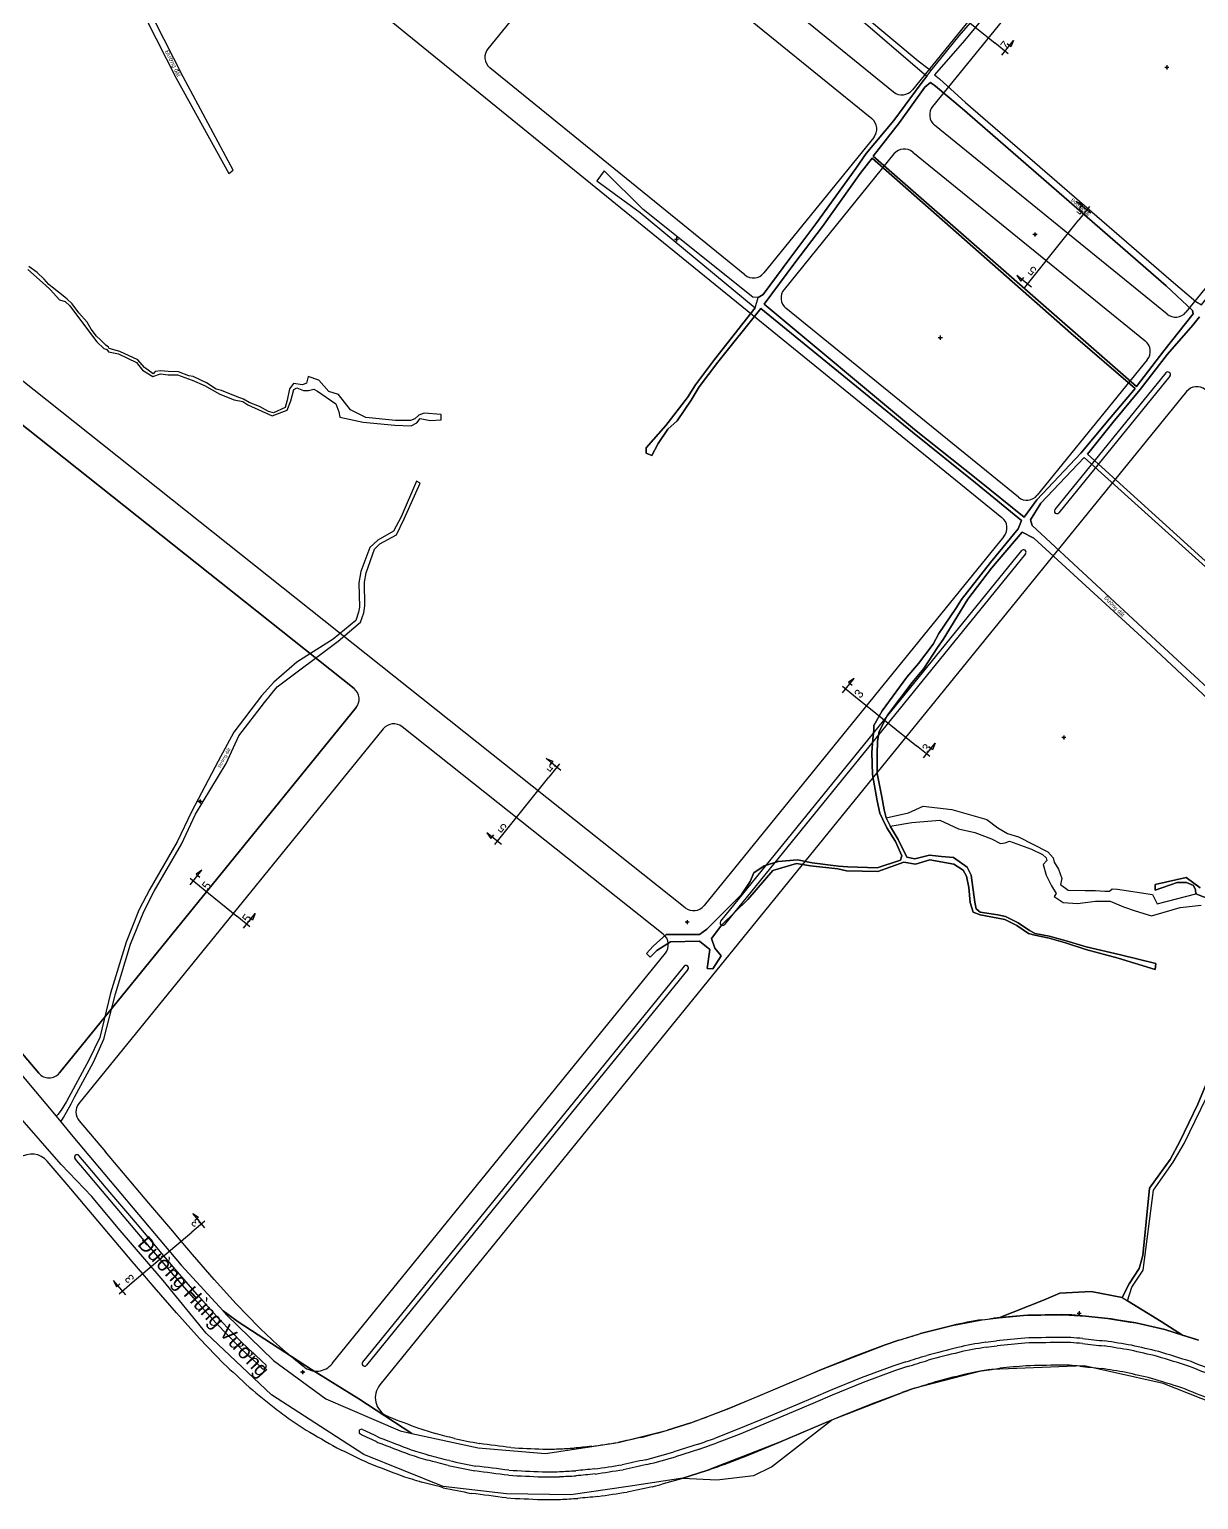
# Model space of a CAD drawing. Extents: x 548357 to 553331, y 1835329 to 1842351.
# Drawn here: x 549654 to 550349, y 1840487 to 1841361 of the extents above; entities that cross this region are included whole.
import ezdxf

# ---------------------------------------------------------------- set-up
doc = ezdxf.new("R2010")
doc.units = 0
for name, color, linetype in [('Level 1', 7, 'Continuous'), ('Level 10', 7, 'Continuous'), ('Level 11', 7, 'Continuous'), ('Level 3', 7, 'Continuous'), ('Level 30', 7, 'Continuous'), ('Level 5', 7, 'Continuous'), ('Level 6', 7, 'Continuous')]:
    doc.layers.add(name, color=color, linetype=linetype)

msp = doc.modelspace()

# ---------------------------------------------------------------- linework, layer by layer
at = {"layer": 'Level 1'}
for points in [[(550208.05, 1841369.17), (550228.08, 1841353.11)], [(550232.1, 1841345.99), (550239.07, 1841354.67)], [(550239.07, 1841354.67), (550237.52, 1841350.81), (550235.31, 1841352.58)], [(550235.97, 1841346.77), (550228.08, 1841353.11)], [(550285.03, 1841251.98), (550276.35, 1841258.95)], [(550276.35, 1841258.95), (550280.21, 1841257.41), (550278.44, 1841255.2)], [(550284.25, 1841255.86), (550277.91, 1841247.96)], [(550252.08, 1841215.75), (550277.91, 1841247.96)], [(550249.7, 1841207.92), (550241.01, 1841214.89)], [(550241.01, 1841214.89), (550243.36, 1841211.45), (550245.13, 1841213.66)], [(550245.75, 1841207.85), (550252.08, 1841215.75)], [(550137.25, 1840970.6), (550145.15, 1840964.27)], [(550137.33, 1840966.65), (550144.29, 1840975.34)], [(550144.29, 1840975.34), (550140.85, 1840972.99), (550143.07, 1840971.22)], [(550145.15, 1840964.27), (550181.42, 1840935.18)], [(550189.32, 1840928.85), (550181.42, 1840935.18)], [(550185.45, 1840928.06), (550192.41, 1840936.75)], [(550192.41, 1840936.75), (550190.87, 1840932.88), (550188.66, 1840934.66)], [(549969.81, 1840920.63), (549961.12, 1840927.6)], [(549961.12, 1840927.6), (549964.99, 1840926.05), (549963.22, 1840923.84)], [(549969.03, 1840924.5), (549962.69, 1840916.61)], [(549936.86, 1840884.39), (549962.69, 1840916.61)], [(549934.48, 1840876.57), (549925.79, 1840883.54)], [(549925.79, 1840883.54), (549928.14, 1840880.1), (549929.91, 1840882.31)], [(549930.53, 1840876.49), (549936.86, 1840884.39)], [(549749.22, 1840856.52), (549757.08, 1840850.14)], [(549749.27, 1840852.57), (549756.29, 1840861.21)], [(549756.29, 1840861.21), (549752.84, 1840858.89), (549755.04, 1840857.1)], [(549757.08, 1840850.14), (549777.01, 1840833.95)], [(549784.86, 1840827.57), (549777.01, 1840833.95)], [(549780.98, 1840826.81), (549788, 1840835.45)], [(549788, 1840835.45), (549786.44, 1840831.59), (549784.24, 1840833.38)], [(549757.97, 1840648.6), (549750.77, 1840657.1)], [(549750.77, 1840657.1), (549754.27, 1840654.85), (549752.1, 1840653.02)], [(549757.93, 1840652.56), (549750.21, 1840646.01)], [(549714.73, 1840615.96), (549750.21, 1840646.01)], [(549710.9, 1840608.73), (549703.7, 1840617.23)], [(549703.7, 1840617.23), (549705.35, 1840613.4), (549707.51, 1840615.24)], [(549707.01, 1840609.41), (549714.73, 1840615.96)]]:
    msp.add_lwpolyline(points, dxfattribs=at)
at = {"layer": 'Level 10'}
for p, q in [((549669.51, 1840714.88), (549672.25, 1840711.58)), ((550303.63, 1840607.16), (550306.85, 1840605.19))]:
    msp.add_line(p, q, dxfattribs=at)
for points in [[(550027.07, 1841476.94), (550029.43, 1841474.16), (550109.85, 1841404.51), (550133.05, 1841384.04), (550182.37, 1841342.51), (550188.05, 1841338.23), (550189.88, 1841336.6)], [(550189.88, 1841336.6), (550206.82, 1841357.53), (550232.99, 1841387.6), (550264.12, 1841424.78), (550276.89, 1841440.17), (550279.77, 1841443.96), (550307.82, 1841482.08)], [(550310.66, 1841479.88), (550279.49, 1841437.91), (550266.25, 1841422.07), (550260.59, 1841415.15), (550235.24, 1841384.87), (550226.16, 1841374.21), (550209.83, 1841354.61), (550192.12, 1841334.26), (550195.08, 1841331.92), (550210.41, 1841317.75), (550332.87, 1841211.9), (550347.45, 1841199.53), (550350.83, 1841197.42), (550369.23, 1841220.63), (550383.66, 1841239.77), (550400.83, 1841261.54), (550417.07, 1841279.74), (550419.85, 1841282.2), (550437.53, 1841305.71), (550460.54, 1841334.16), (550474.79, 1841349.81)], [(550026.23, 1841471.07), (550029.34, 1841469.05), (550107.83, 1841401.95), (550187.46, 1841333.35), (550189.88, 1841336.6)], [(550107.83, 1841401.95), (550187.46, 1841333.35), (550184.16, 1841329.12), (550167.86, 1841307.06), (550151.46, 1841287.42), (550145.21, 1841278.44), (550121.52, 1841245.54), (550105.97, 1841224.96), (550090.08, 1841203.52), (550087.24, 1841201.74), (550084.07, 1841201.95), (550018.69, 1841254.16), (549995.62, 1841277.14), (549991.16, 1841271.21), (550017.04, 1841252.42), (550037.08, 1841235.65), (550085.29, 1841195.6), (550061.1, 1841164.91), (550049.96, 1841149.87), (550045.11, 1841142.28), (550032.16, 1841125.64), (550020.53, 1841112.37), (550020.62, 1841109.21), (550023.88, 1841107.9), (550027.74, 1841114.93), (550033.44, 1841123.57), (550038.89, 1841128.53), (550047.23, 1841140.73), (550052.05, 1841148.76), (550063.23, 1841163.41), (550088.77, 1841195.33), (550179.03, 1841121.82), (550216.44, 1841091.66), (550243.83, 1841069.12), (550241.84, 1841064.3), (550225.34, 1841044.15), (550208.21, 1841022.2), (550204.8, 1841016.93)], [(550187.46, 1841333.35), (550189.88, 1841336.6), (550206.82, 1841357.53), (550232.99, 1841387.6)], [(550226.16, 1841374.21), (550209.83, 1841354.61), (550192.12, 1841334.26), (550195.08, 1841331.92), (550210.41, 1841317.75), (550332.87, 1841211.9), (550347.45, 1841199.53), (550350.83, 1841197.42)], [(549723.06, 1841367.32), (549740.97, 1841332.16), (549772.3, 1841275.61), (549774.92, 1841277.55), (549745.16, 1841332.96), (549728.17, 1841366.1)], [(549723.06, 1841367.32), (549740.97, 1841332.16), (549772.3, 1841275.61), (549774.92, 1841277.55), (549745.16, 1841332.96), (549728.17, 1841366.1)], [(549187.67, 1841360.36), (549209.07, 1841329.57), (549235.24, 1841297.09), (549252.95, 1841272.88), (549279.39, 1841235.2), (549301.38, 1841203.26), (549317.57, 1841180.2), (549346.39, 1841145.19), (549360.8, 1841121.36), (549398.77, 1841067.96), (549434.55, 1841016.72), (549487.98, 1840943.83), (549493.26, 1840936.78), (549497.13, 1840931.39), (549508.39, 1840916.08), (549558.64, 1840850.08), (549590.49, 1840810), (549641.64, 1840748.24), (549643.73, 1840750), (549646.96, 1840746.18), (549644.94, 1840744.38), (549669.51, 1840714.88)], [(550323.31, 1840802.29), (550301.42, 1840808.88), (550282.01, 1840814.07), (550270.02, 1840818.04), (550260.27, 1840820.89), (550251.66, 1840822.61), (550247.9, 1840823.6), (550241.06, 1840828.36), (550233.91, 1840831.88), (550229.74, 1840832.8), (550219.16, 1840834.71), (550214.98, 1840836.32), (550213.33, 1840841.98), (550212.52, 1840851.04), (550211.01, 1840857.61), (550209.03, 1840861.28), (550203.58, 1840864.91), (550189.31, 1840867.43), (550180.71, 1840864.81), (550173.8, 1840865.96), (550158.3, 1840860.38), (550139.73, 1840860.82), (550134.56, 1840862.11), (550118.36, 1840863.83), (550109.98, 1840865.29), (550095.91, 1840861.08), (550080.97, 1840843.73), (550065.47, 1840828.8), (550059.42, 1840820.58), (550061.42, 1840814.92), (550065.07, 1840810.27), (550060.24, 1840802.56), (550056.89, 1840802.82), (550058.37, 1840814.01), (550052.3, 1840819), (550034.98, 1840818.65), (550026.79, 1840813.44), (550022.98, 1840809.61), (550020.8, 1840811.71), (550024.66, 1840815.99), (550032.44, 1840823.07), (550052.18, 1840823), (550056.55, 1840826.15), (550077.29, 1840846.79), (550082.36, 1840854.56), (550084.61, 1840859.61), (550090.68, 1840863.84), (550099.1, 1840866.47), (550110.48, 1840867.47), (550119.26, 1840865.68), (550134.88, 1840863.61), (550140.52, 1840863.18), (550157.89, 1840862.6), (550171.75, 1840867.31), (550172.68, 1840869.77), (550168.78, 1840878.25), (550163.76, 1840886.51), (550161.18, 1840891.74), (550159.56, 1840895.12), (550158, 1840902.46), (550155.16, 1840918.24), (550154.82, 1840931.2), (550155.28, 1840939.11), (550155.92, 1840944.55), (550155.98, 1840947.35), (550160.85, 1840955.95), (550175.61, 1840975.97), (550182.45, 1840984.18), (550191.29, 1840995.65), (550194.58, 1841001.93), (550204.8, 1841016.93), (550208.21, 1841022.2), (550225.34, 1841044.15), (550241.84, 1841064.3), (550243.83, 1841069.12), (550216.44, 1841091.66), (550179.03, 1841121.82), (550088.77, 1841195.33), (550063.23, 1841163.41), (550052.05, 1841148.76), (550047.23, 1841140.73), (550038.89, 1841128.53), (550033.44, 1841123.57), (550027.74, 1841114.93), (550023.88, 1841107.9), (550020.62, 1841109.21), (550020.53, 1841112.37), (550032.16, 1841125.64), (550045.11, 1841142.28), (550049.96, 1841149.87), (550061.1, 1841164.91), (550085.29, 1841195.6), (550087.24, 1841201.74), (550090.08, 1841203.52), (550105.97, 1841224.96), (550121.52, 1841245.54), (550145.21, 1841278.44), (550151.46, 1841287.42), (550167.86, 1841307.06), (550184.16, 1841329.12), (550187.46, 1841333.35)], [(550346.03, 1841192.15), (550328.46, 1841170.09), (550312.22, 1841148.92), (550155.65, 1841285.86), (550171.26, 1841305.97), (550186.32, 1841326.92), (550189.68, 1841329.67), (550192.71, 1841327.54), (550208.47, 1841314.24), (550329.92, 1841208.78), (550345.57, 1841194.17), (550346.03, 1841192.15)], [(550311.39, 1841147.76), (550296.23, 1841129.72), (550279.19, 1841109.23), (550253.01, 1841081.46), (550245.32, 1841071.18), (550217.8, 1841093.35), (550180.24, 1841123.34), (550090.79, 1841197.82), (550108.99, 1841222.4), (550125.35, 1841244.04), (550147.91, 1841275.49), (550154.99, 1841284.6), (550273.14, 1841180.55), (550311.39, 1841147.76)], [(550087.24, 1841201.74), (550084.07, 1841201.95), (550018.69, 1841254.16), (549995.62, 1841277.14), (549991.16, 1841271.21), (550017.04, 1841252.42), (550037.08, 1841235.65), (550085.29, 1841195.6), (550087.24, 1841201.74)], [(549652.73, 1841218.43), (549663.29, 1841209.12), (549666.04, 1841206.53), (549671.62, 1841200.51), (549674.98, 1841199.52), (549677.77, 1841196.96), (549687.51, 1841183.57), (549693.69, 1841175.43), (549697.97, 1841171.55), (549699.77, 1841170.81), (549700.6, 1841169.53), (549706.63, 1841168.24), (549717.33, 1841163.24), (549720.86, 1841158.56), (549727.06, 1841154.91), (549731.7, 1841156.38), (549736.09, 1841155.79), (549741.82, 1841155.91), (549750.55, 1841152.65), (549757.89, 1841149.47), (549766.88, 1841144.39), (549775.45, 1841140.99), (549780.68, 1841139.94), (549783.51, 1841137.9), (549798.1, 1841131.46), (549806.88, 1841134.92), (549809.14, 1841140.28), (549810.85, 1841147.09), (549812.76, 1841148.04), (549816.77, 1841146.43), (549819.68, 1841146.5), (549822.74, 1841147.3), (549824.99, 1841146.06), (549835.86, 1841138.5), (549837.75, 1841133.87), (549838.26, 1841130.62), (549852.26, 1841127.73), (549871.08, 1841125.82), (549880.64, 1841125.55), (549884.15, 1841127.29), (549886.11, 1841129.77), (549891.95, 1841128.75)], [(549891.95, 1841128.75), (549898.68, 1841129.12), (549898.5, 1841132.32), (549888.39, 1841133), (549885.37, 1841131.87), (549882.9, 1841129.57), (549880.42, 1841128.61), (549871.33, 1841128.61), (549853.8, 1841130.48), (549844.71, 1841135.1), (549837.57, 1841144.19), (549831.83, 1841145.91), (549825.83, 1841152.6), (549819.56, 1841154.82), (549818.52, 1841150.91), (549816.03, 1841149.87), (549810.7, 1841150.68), (549808.33, 1841147.55), (549807.06, 1841140.74), (549805.74, 1841136.39), (549798.76, 1841133.31), (549795.95, 1841133.99), (549790.56, 1841137.03), (549784.43, 1841139.33), (549781.09, 1841141.34), (549777.25, 1841142.75), (549767.82, 1841146.46), (549764.73, 1841147.33), (549758.92, 1841151.07), (549751.13, 1841154.79), (549748.54, 1841155.18), (549742.35, 1841157.54), (549736.27, 1841157.84), (549731.82, 1841158.2), (549728.45, 1841157.79), (549727.18, 1841156.48), (549722.02, 1841160.26), (549718.11, 1841164.73), (549707.48, 1841169.73), (549701.17, 1841171.55), (549700.74, 1841172.19), (549699.15, 1841173.49), (549695.87, 1841176.56), (549693.46, 1841178.9), (549690.4, 1841183.01), (549688.09, 1841187.18), (549683.12, 1841192.62), (549679.03, 1841197.97), (549676.12, 1841200.84), (549674.63, 1841201.94), (549667.12, 1841207.92), (549665.28, 1841209.65), (549662.38, 1841212.78), (549658.3, 1841216.71), (549653.26, 1841220.2)], [(550349.77, 1841190.29), (550345.81, 1841185.42), (550330.69, 1841168.11), (550314.48, 1841147.09), (550298.15, 1841127.58), (550283.09, 1841108.59), (550442.59, 1840964.07)], [(550442.59, 1840964.07), (550283.09, 1841108.59), (550298.15, 1841127.58), (550314.48, 1841147.09), (550330.69, 1841168.11), (550345.81, 1841185.42), (550349.77, 1841190.29)], [(550485.38, 1840867.2), (550483.85, 1840864.34), (550482.26, 1840862.03), (550480.71, 1840861.14), (550460.4, 1840872.03), (550449.22, 1840881.92), (550380.03, 1840946.13), (550321.08, 1841000.34), (550250.1, 1841066.3), (550249.16, 1841069.65), (550255.36, 1841079.44), (550281.15, 1841106.58), (550441.67, 1840961.92), (550446.05, 1840956.82), (550445.83, 1840948.12), (550451.33, 1840940.43), (550453.49, 1840939.8), (550467.88, 1840925.53), (550470.63, 1840918.34), (550480.11, 1840880.07), (550485.38, 1840867.2)], [(549672.25, 1840711.58), (549673.94, 1840714.12), (549678.53, 1840722.31), (549680.42, 1840726.3), (549691.79, 1840747), (549697.87, 1840760.67), (549704.91, 1840787.7), (549713.84, 1840817.17), (549721.7, 1840836.69), (549727.83, 1840848.73), (549744.12, 1840876.75), (549752.36, 1840894.59), (549770.68, 1840924.79), (549778.25, 1840941.1), (549793.43, 1840961.07), (549800.99, 1840970.29), (549837.33, 1840997.46), (549850.69, 1841008.72), (549852.5, 1841014.28), (549853.18, 1841018.4), (549852.88, 1841032.49), (549853.87, 1841038.04), (549858.84, 1841052.11), (549862.12, 1841055.33), (549871.95, 1841060.68), (549876.58, 1841070.15), (549886.14, 1841091.5), (549883.82, 1841092.59), (549874.84, 1841071.38), (549870.24, 1841062.84), (549861, 1841057.61), (549856.22, 1841053.13), (549850.75, 1841038.9), (549849.65, 1841032.19), (549850.03, 1841017.74), (549849.42, 1841014.77), (549847.9, 1841009.76), (549834.4, 1840998.63), (549812.79, 1840985), (549799.1, 1840973.08), (549791.72, 1840965.02), (549775.28, 1840943.38), (549765.98, 1840926), (549750.03, 1840895.86), (549741.54, 1840878.18), (549725.32, 1840849.87), (549718.73, 1840837.52), (549711.17, 1840818.36), (549701.87, 1840788.08), (549695.52, 1840761.84), (549688.94, 1840748.27), (549675.62, 1840723.63), (549672.56, 1840718.52), (549670.48, 1840715.88), (549669.51, 1840714.88)], [(550376.28, 1840942.97), (550317.71, 1840997.69), (550251.13, 1841058.75), (550244.21, 1841062.29), (550226.06, 1841040.78), (550211.95, 1841022.45), (550197.2, 1840998.41), (550193.89, 1840993.73), (550185.64, 1840981.28), (550178.81, 1840972.94), (550164.15, 1840953.49), (550159.13, 1840943.64), (550158.22, 1840937.93), (550157.99, 1840930.32), (550157.89, 1840918.83), (550160.7, 1840904.88), (550162.21, 1840897.11), (550163.27, 1840892.41), (550165.66, 1840887.34), (550170.5, 1840879.58), (550175.59, 1840869.06), (550180.46, 1840867.91), (550189.13, 1840870.27), (550196.29, 1840869.33), (550203.32, 1840868.88), (550211.42, 1840863), (550213.89, 1840858.39), (550216.1, 1840842.32), (550216.91, 1840838.24), (550219.23, 1840836.34), (550229.71, 1840834.71), (550234.26, 1840833.71), (550241.76, 1840830.01), (550248.57, 1840825.33), (550251.87, 1840823.61), (550260.27, 1840821.94), (550270.43, 1840819.17), (550282.35, 1840815.58), (550302.77, 1840810.89), (550323.73, 1840805.7), (550323.31, 1840802.29)], [(550163.27, 1840892.41), (550162.21, 1840897.11), (550160.7, 1840904.88), (550157.89, 1840918.83), (550157.99, 1840930.32), (550158.22, 1840937.93), (550159.13, 1840943.64), (550164.15, 1840953.49), (550178.81, 1840972.94), (550185.64, 1840981.28), (550193.89, 1840993.73), (550197.2, 1840998.41), (550211.95, 1841022.45), (550226.06, 1841040.78), (550244.21, 1841062.29), (550251.13, 1841058.75), (550317.71, 1840997.69), (550376.28, 1840942.97)], [(550204.8, 1841016.93), (550194.58, 1841001.93), (550191.29, 1840995.65), (550182.45, 1840984.18), (550175.61, 1840975.97), (550160.85, 1840955.95), (550155.98, 1840947.35), (550155.92, 1840944.55), (550155.28, 1840939.11), (550154.82, 1840931.2), (550155.16, 1840918.24), (550158, 1840902.46), (550159.56, 1840895.12), (550161.18, 1840891.74), (550163.76, 1840886.51), (550168.78, 1840878.25), (550172.68, 1840869.77), (550171.75, 1840867.31), (550157.89, 1840862.6), (550140.52, 1840863.18), (550134.88, 1840863.61), (550119.26, 1840865.68), (550110.48, 1840867.47), (550099.1, 1840866.47), (550090.68, 1840863.84), (550084.61, 1840859.61), (550082.36, 1840854.56), (550077.29, 1840846.79), (550056.55, 1840826.15), (550052.18, 1840823), (550032.44, 1840823.07), (550024.66, 1840815.99), (550020.8, 1840811.71), (550022.98, 1840809.61), (550026.79, 1840813.44), (550034.98, 1840818.65), (550052.3, 1840819), (550058.37, 1840814.01), (550056.89, 1840802.82), (550060.24, 1840802.56), (550065.07, 1840810.27), (550061.42, 1840814.92), (550059.42, 1840820.58), (550065.47, 1840828.8), (550080.97, 1840843.73), (550095.91, 1840861.08), (550109.98, 1840865.29), (550118.36, 1840863.83), (550134.56, 1840862.11), (550139.73, 1840860.82), (550158.3, 1840860.38), (550173.8, 1840865.96), (550180.71, 1840864.81), (550189.31, 1840867.43), (550203.58, 1840864.91), (550209.03, 1840861.28), (550211.01, 1840857.61), (550212.52, 1840851.04), (550213.33, 1840841.98), (550214.98, 1840836.32), (550219.16, 1840834.71), (550229.74, 1840832.8), (550233.91, 1840831.88), (550241.06, 1840828.36), (550247.9, 1840823.6), (550251.66, 1840822.61), (550260.27, 1840820.89), (550270.02, 1840818.04), (550282.01, 1840814.07), (550301.42, 1840808.88), (550323.31, 1840802.29), (550323.73, 1840805.7), (550302.77, 1840810.89), (550282.35, 1840815.58), (550270.43, 1840819.17), (550260.27, 1840821.94), (550251.87, 1840823.61), (550248.57, 1840825.33), (550241.76, 1840830.01), (550234.26, 1840833.71), (550229.71, 1840834.71), (550219.23, 1840836.34), (550216.91, 1840838.24), (550216.1, 1840842.32), (550213.89, 1840858.39), (550211.42, 1840863), (550203.32, 1840868.88), (550196.29, 1840869.33), (550189.13, 1840870.27), (550180.46, 1840867.91), (550175.59, 1840869.06), (550170.5, 1840879.58), (550165.66, 1840887.34), (550178.49, 1840889.64), (550195.17, 1840890.94), (550206.4, 1840885.78), (550215.99, 1840883.72), (550225.93, 1840879.99), (550231.26, 1840877.16), (550234.03, 1840877.58), (550236.68, 1840878.54)], [(550163.27, 1840892.41), (550176.6, 1840895.37), (550185.35, 1840899.41), (550202.42, 1840897.29), (550223.22, 1840891.37), (550229.68, 1840886.44), (550235.43, 1840883.11), (550242.06, 1840881.18), (550259.52, 1840872.24), (550262.71, 1840868.63), (550263.17, 1840866.02), (550265.88, 1840861.91), (550267.77, 1840856.32), (550267.05, 1840852.67), (550271.48, 1840849.37), (550281.6, 1840849.16), (550287.79, 1840849.25), (550293.36, 1840848.75), (550296.22, 1840848.69), (550297.67, 1840850.23), (550300.86, 1840850), (550321.79, 1840846.73), (550324.62, 1840841.27), (550347.54, 1840847.29)], [(550163.27, 1840892.41), (550165.66, 1840887.34), (550178.49, 1840889.64), (550195.17, 1840890.94), (550206.4, 1840885.78), (550215.99, 1840883.72), (550225.93, 1840879.99), (550231.26, 1840877.16), (550234.03, 1840877.58), (550236.68, 1840878.54), (550249.7, 1840873.79), (550256.33, 1840870.49), (550258.53, 1840868.62), (550258.91, 1840867.06), (550256.67, 1840864.63), (550258.59, 1840858.32), (550261.66, 1840851.89), (550264.35, 1840847.4), (550263.28, 1840845.53), (550268.61, 1840842.11), (550277.12, 1840841.5), (550287.9, 1840842.88), (550296.58, 1840842.85), (550304.42, 1840839.49), (550311.34, 1840836.99), (550321.2, 1840834.19), (550328.67, 1840836.26), (550338.29, 1840839.11), (550350.72, 1840840.45)], [(550236.68, 1840878.54), (550249.7, 1840873.79), (550256.33, 1840870.49), (550258.53, 1840868.62), (550258.91, 1840867.06), (550256.67, 1840864.63), (550258.59, 1840858.32), (550261.66, 1840851.89), (550264.35, 1840847.4), (550263.28, 1840845.53), (550268.61, 1840842.11), (550277.12, 1840841.5), (550287.9, 1840842.88), (550296.58, 1840842.85), (550304.42, 1840839.49), (550311.34, 1840836.99), (550321.2, 1840834.19), (550328.67, 1840836.26), (550338.29, 1840839.11), (550350.72, 1840840.45)], [(550368.31, 1840839.12), (550347.54, 1840847.29), (550347.35, 1840849.59), (550346.11, 1840852.06), (550342.01, 1840853.87), (550336.44, 1840853.92), (550323.35, 1840849.28), (550323.26, 1840852.84), (550341.79, 1840856.99), (550350.02, 1840850.78)], [(550350.02, 1840850.78), (550341.79, 1840856.99), (550323.26, 1840852.84), (550323.35, 1840849.28), (550336.44, 1840853.92), (550342.01, 1840853.87), (550346.11, 1840852.06), (550347.35, 1840849.59), (550347.54, 1840847.29)], [(550347.54, 1840847.29), (550368.31, 1840839.12), (550383.53, 1840838.69), (550417.21, 1840815.24)], [(550303.63, 1840607.16), (550307.82, 1840615.19), (550313.89, 1840624.41), (550316.04, 1840632.04), (550320.01, 1840672.07), (550332.2, 1840689.16), (550338.08, 1840699.97), (550348.65, 1840722.18), (550361.3, 1840752.18), (550371.65, 1840777.81), (550372.39, 1840783.52), (550368.97, 1840786.02), (550366.74, 1840791.1), (550376.54, 1840806.95), (550399.78, 1840814.75)], [(550306.85, 1840605.19), (550309.45, 1840613.28), (550316.17, 1840623.47), (550322.38, 1840670.87), (550334.01, 1840687.65), (550340.57, 1840698.69), (550350.58, 1840719.15), (550364.5, 1840748.03), (550374.42, 1840777.85), (550376.3, 1840789.8), (550377.18, 1840795.07), (550392.9, 1840791), (550408.07, 1840785.37), (550427.35, 1840776.98), (550444.91, 1840778.71), (550453, 1840777.01), (550490.06, 1840762.48), (550506.69, 1840761.12), (550527.82, 1840750.17), (550550.21, 1840728.86), (550561.43, 1840710.78), (550589.77, 1840674.84), (550595.66, 1840673.37)], [(550361.3, 1840752.18), (550348.65, 1840722.18), (550338.08, 1840699.97), (550332.2, 1840689.16), (550320.01, 1840672.07), (550316.04, 1840632.04), (550313.89, 1840624.41), (550307.82, 1840615.19), (550303.63, 1840607.16), (550285.29, 1840610.63), (550266.6, 1840609.77), (550256.88, 1840605.53), (550230.33, 1840594.96), (550244.96, 1840596.52), (550265.58, 1840596.92), (550268.83, 1840596.76), (550281.83, 1840596.12), (550295.16, 1840594.72), (550308.39, 1840592.56), (550311.82, 1840591.99), (550328.99, 1840588.02), (550339.68, 1840584.71), (550349.18, 1840581.77)], [(550373.37, 1840538.2), (550328.08, 1840556.06), (550281.18, 1840566.43), (550226.01, 1840564.37), (550220.21, 1840563.46), (550180.4, 1840553.17), (550176.38, 1840551.81), (550130.87, 1840534.21), (550099.52, 1840520.9), (550056.69, 1840504.26), (550042.41, 1840499.66), (550009.89, 1840494.83), (549975.71, 1840489.86), (549937.41, 1840490.36), (549899.82, 1840494.72), (549852.53, 1840513.86), (549797.62, 1840549.18), (549758.84, 1840585.96), (549733.22, 1840617.18), (549706.37, 1840648.32), (549690.71, 1840667.23), (549672.47, 1840686.15), (549646.47, 1840716.04)], [(550349.18, 1840581.77), (550339.68, 1840584.71), (550326.81, 1840592.94), (550306.85, 1840605.19), (550309.45, 1840613.28), (550316.17, 1840623.47), (550322.38, 1840670.87), (550334.01, 1840687.65), (550340.57, 1840698.69), (550350.58, 1840719.15)], [(549672.25, 1840711.58), (549679.56, 1840702.8), (549743.92, 1840626.33), (549768.83, 1840599.2)], [(550230.33, 1840594.96), (550256.88, 1840605.53), (550266.6, 1840609.77), (550285.29, 1840610.63), (550303.63, 1840607.16)], [(550306.85, 1840605.19), (550326.81, 1840592.94), (550339.68, 1840584.71), (550328.99, 1840588.02), (550311.82, 1840591.99), (550295.16, 1840594.72), (550281.83, 1840596.12), (550265.58, 1840596.92), (550244.96, 1840596.52), (550230.33, 1840594.96)], [(549768.83, 1840599.2), (549770.77, 1840597.08), (549798.77, 1840569.67), (549830.05, 1840546.85), (549874.16, 1840527.77), (549881.1, 1840526.26)], [(549768.83, 1840599.2), (549777.75, 1840592.76), (549821.42, 1840564.36), (549849.53, 1840546.92), (549881.1, 1840526.26)], [(549881.1, 1840526.26), (549920.57, 1840517.65), (549960.63, 1840514.39), (550003.89, 1840520.96), (550033.22, 1840528.22), (550047.05, 1840532.67), (550069.7, 1840541.1), (550124.82, 1840564.23), (550162.8, 1840578.99), (550170.85, 1840581.72), (550183.76, 1840585.71), (550202.74, 1840590.57), (550220.48, 1840593.91), (550230.33, 1840594.96)]]:
    msp.add_lwpolyline(points, dxfattribs=at)
for points in [[(550192.71, 1841327.54), (550189.68, 1841329.67), (550186.32, 1841326.92), (550171.26, 1841305.97), (550155.65, 1841285.86), (550312.22, 1841148.92), (550328.46, 1841170.09), (550346.03, 1841192.15), (550345.57, 1841194.17), (550329.92, 1841208.78), (550208.47, 1841314.24)], [(550090.79, 1841197.82), (550180.24, 1841123.34), (550217.8, 1841093.35), (550245.32, 1841071.18), (550253.01, 1841081.46), (550279.19, 1841109.23), (550296.23, 1841129.72), (550311.39, 1841147.76), (550273.14, 1841180.55), (550154.99, 1841284.6), (550147.91, 1841275.49), (550125.35, 1841244.04), (550108.99, 1841222.4)], [(550281.15, 1841106.58), (550255.36, 1841079.44), (550249.16, 1841069.65), (550250.1, 1841066.3), (550321.08, 1841000.34), (550380.03, 1840946.13), (550449.22, 1840881.92), (550460.4, 1840872.03), (550480.71, 1840861.14), (550482.26, 1840862.03), (550483.85, 1840864.34), (550485.38, 1840867.2), (550480.11, 1840880.07), (550470.63, 1840918.34), (550467.88, 1840925.53), (550453.49, 1840939.8), (550451.33, 1840940.43), (550445.83, 1840948.12), (550446.05, 1840956.82), (550441.67, 1840961.92)], [(549670.48, 1840715.88), (549669.51, 1840714.88), (549672.25, 1840711.58), (549673.94, 1840714.12), (549678.53, 1840722.31), (549680.42, 1840726.3), (549691.79, 1840747), (549697.87, 1840760.67), (549704.91, 1840787.7), (549713.84, 1840817.17), (549721.7, 1840836.69), (549727.83, 1840848.73), (549744.12, 1840876.75), (549752.36, 1840894.59), (549770.68, 1840924.79), (549778.25, 1840941.1), (549793.43, 1840961.07), (549800.99, 1840970.29), (549837.33, 1840997.46), (549850.69, 1841008.72), (549852.5, 1841014.28), (549853.18, 1841018.4), (549852.88, 1841032.49), (549853.87, 1841038.04), (549858.84, 1841052.11), (549862.12, 1841055.33), (549871.95, 1841060.68), (549876.58, 1841070.15), (549886.14, 1841091.5), (549883.82, 1841092.59), (549874.84, 1841071.38), (549870.24, 1841062.84), (549861, 1841057.61), (549856.22, 1841053.13), (549850.75, 1841038.9), (549849.65, 1841032.19), (549850.03, 1841017.74), (549849.42, 1841014.77), (549847.9, 1841009.76), (549834.4, 1840998.63), (549812.79, 1840985), (549799.1, 1840973.08), (549791.72, 1840965.02), (549775.28, 1840943.38), (549765.98, 1840926), (549750.03, 1840895.86), (549741.54, 1840878.18), (549725.32, 1840849.87), (549718.73, 1840837.52), (549711.17, 1840818.36), (549701.87, 1840788.08), (549695.52, 1840761.84), (549688.94, 1840748.27), (549675.62, 1840723.63), (549672.56, 1840718.52)], [(549881.1, 1840526.26), (549849.53, 1840546.92), (549821.42, 1840564.36), (549777.75, 1840592.76), (549768.83, 1840599.2), (549770.77, 1840597.08), (549798.77, 1840569.67), (549830.05, 1840546.85), (549874.16, 1840527.77)], [(550042.41, 1840499.66), (550062.62, 1840498.79), (550084.54, 1840501.32), (550095.01, 1840506.47), (550130.87, 1840534.21), (550099.52, 1840520.9), (550080.62, 1840513.56), (550066.8, 1840508.19), (550056.69, 1840504.26)]]:
    msp.add_lwpolyline(points, close=True, dxfattribs=at)
at = {"layer": 'Level 11'}
for p, q in [((550329.65, 1841338.65), (550329.03, 1841338.65)), ((550330.28, 1841339.27), (550329.65, 1841338.65)), ((550329.65, 1841338.65), (550330.28, 1841338.03)), ((550330.28, 1841339.9), (550330.28, 1841339.27)), ((550330.91, 1841338.65), (550330.28, 1841339.27)), ((550330.28, 1841338.03), (550330.91, 1841338.65)), ((550330.28, 1841338.03), (550330.28, 1841337.4)), ((550331.53, 1841338.65), (550330.91, 1841338.65)), ((550037.97, 1841236.37), (550037.34, 1841236.37)), ((550038.59, 1841236.99), (550037.97, 1841236.37)), ((550037.97, 1841236.37), (550038.59, 1841235.75)), ((550038.59, 1841237.62), (550038.59, 1841236.99)), ((550039.21, 1841236.37), (550038.59, 1841236.99)), ((550038.59, 1841235.75), (550039.21, 1841236.37)), ((550038.59, 1841235.75), (550038.59, 1841235.12)), ((550039.84, 1841236.37), (550039.21, 1841236.37)), ((550251.2, 1841239.3), (550250.58, 1841239.3)), ((550251.83, 1841239.93), (550251.2, 1841239.3)), ((550251.2, 1841239.3), (550251.83, 1841238.67)), ((550251.83, 1841240.55), (550251.83, 1841239.93)), ((550252.45, 1841239.3), (550251.83, 1841239.93)), ((550251.83, 1841238.67), (550252.45, 1841239.3)), ((550251.83, 1841238.67), (550251.83, 1841238.05)), ((550253.08, 1841239.3), (550252.45, 1841239.3)), ((550194.85, 1841177.89), (550194.23, 1841177.89)), ((550195.48, 1841178.51), (550194.85, 1841177.89)), ((550194.85, 1841177.89), (550195.48, 1841177.27)), ((550195.48, 1841179.14), (550195.48, 1841178.51)), ((550196.11, 1841177.89), (550195.48, 1841178.51)), ((550195.48, 1841177.27), (550196.11, 1841177.89)), ((550195.48, 1841177.27), (550195.48, 1841176.64)), ((550196.73, 1841177.89), (550196.11, 1841177.89)), ((550268.37, 1840940.16), (550267.74, 1840940.16)), ((550268.99, 1840940.79), (550268.37, 1840940.16)), ((550268.37, 1840940.16), (550268.99, 1840939.53)), ((550268.99, 1840941.41), (550268.99, 1840940.79)), ((550269.61, 1840940.16), (550268.99, 1840940.79)), ((550268.99, 1840939.53), (550269.61, 1840940.16)), ((550268.99, 1840939.53), (550268.99, 1840938.91)), ((550270.24, 1840940.16), (550269.61, 1840940.16)), ((549754.49, 1840902.09), (549753.87, 1840902.09)), ((549755.12, 1840902.71), (549754.49, 1840902.09)), ((549754.49, 1840902.09), (549755.12, 1840901.47)), ((549755.12, 1840903.34), (549755.12, 1840902.71)), ((549755.75, 1840902.09), (549755.12, 1840902.71)), ((549755.12, 1840901.47), (549755.75, 1840902.09)), ((549755.12, 1840901.47), (549755.12, 1840900.84)), ((549756.37, 1840902.09), (549755.75, 1840902.09)), ((550044.27, 1840830.33), (550043.64, 1840830.33)), ((550044.89, 1840830.95), (550044.27, 1840830.33)), ((550044.27, 1840830.33), (550044.89, 1840829.71)), ((550044.89, 1840831.58), (550044.89, 1840830.95)), ((550045.51, 1840830.33), (550044.89, 1840830.95)), ((550044.89, 1840829.71), (550045.51, 1840830.33)), ((550044.89, 1840829.71), (550044.89, 1840829.08)), ((550046.14, 1840830.33), (550045.51, 1840830.33)), ((550277.49, 1840597.67), (550276.87, 1840597.67)), ((550278.12, 1840598.29), (550277.49, 1840597.67)), ((550277.49, 1840597.67), (550278.12, 1840597.05)), ((550278.12, 1840598.92), (550278.12, 1840598.29)), ((550278.75, 1840597.67), (550278.12, 1840598.29)), ((550278.12, 1840597.05), (550278.75, 1840597.67)), ((550278.12, 1840597.05), (550278.12, 1840596.42)), ((550279.37, 1840597.67), (550278.75, 1840597.67)), ((549815.55, 1840562.73), (549814.92, 1840562.73)), ((549816.17, 1840563.35), (549815.55, 1840562.73)), ((549815.55, 1840562.73), (549816.17, 1840562.11)), ((549816.17, 1840563.98), (549816.17, 1840563.35)), ((549816.8, 1840562.73), (549816.17, 1840563.35)), ((549816.17, 1840562.11), (549816.8, 1840562.73)), ((549816.17, 1840562.11), (549816.17, 1840561.48)), ((549817.42, 1840562.73), (549816.8, 1840562.73))]:
    msp.add_line(p, q, dxfattribs=at)
for centre in [(550330.28, 1841338.65), (550038.59, 1841236.37), (550251.83, 1841239.3), (550195.48, 1841177.89), (550268.99, 1840940.16), (549755.12, 1840902.09), (550044.89, 1840830.33), (550278.12, 1840597.67), (549816.17, 1840562.73)]:
    msp.add_circle(centre, 0.15, dxfattribs=at)
at = {"layer": 'Level 30'}
for points in [[(549559.34, 1841617.66), (550232.2, 1841071.03)], [(550015.99, 1841447.35), (550167.69, 1841324.11)], [(550268.86, 1841435.95), (550178.94, 1841325.28)], [(549991.81, 1841430.27), (549926.39, 1841349.75)], [(550003.07, 1841431.44), (550154.76, 1841308.2)], [(550281.05, 1841426.37), (550190.97, 1841315.5)], [(550079.26, 1841215.26), (549927.56, 1841338.49)], [(550330.41, 1841191.92), (550192.14, 1841304.25)], [(550433.5, 1841306.12), (550341.66, 1841193.08)], [(550155.93, 1841296.95), (550090.51, 1841216.42)], [(550167.96, 1841287.17), (550102.54, 1841206.65)], [(550179.21, 1841288.34), (550317.48, 1841176.01)], [(550241.98, 1841083.06), (550103.71, 1841195.39)], [(550043.77, 1840838.94), (549631.13, 1841166.66)], [(550318.65, 1841164.75), (550253.23, 1841084.23)], [(549609.2, 1841157.89), (549846.74, 1840969.24)], [(549846.74, 1840969.24), (549609.2, 1841157.89)], [(550329.76, 1841157.02), (550263.71, 1841075.72)], [(550332.09, 1841155.13), (550266.04, 1841073.82)], [(550341.93, 1841145.84), (549862.07, 1840555.16)], [(550233.37, 1841059.78), (550054.95, 1840840.16)], [(550243.85, 1841051.27), (550064.81, 1840830.89)], [(550246.18, 1841049.38), (550067.14, 1840829)], [(549437.44, 1841030.04), (549441.76, 1841024.06), (549453.45, 1841007.84), (549465.14, 1840991.61), (549476.84, 1840975.39), (549482.92, 1840966.96), (549488.54, 1840959.17), (549494.22, 1840951.29), (549503.68, 1840938.17), (549515.38, 1840922.05), (549526.66, 1840906.72), (549535.57, 1840894.78), (549539.7, 1840889.26), (549547.53, 1840878.9), (549559.65, 1840863.07), (549565.17, 1840855.89), (549584.12, 1840831.69), (549596.49, 1840816.16), (549609.01, 1840800.66), (549621.62, 1840785.25), (549631.24, 1840773.64), (549638.62, 1840764.83), (549659.16, 1840740.55)], [(549847.98, 1840957.93), (549671.48, 1840740.67)], [(549671.48, 1840740.67), (549847.98, 1840957.93)], [(549864.14, 1840945.31), (549683.09, 1840722.45)], [(550030.7, 1840823.14), (549875.33, 1840946.54)], [(549833.68, 1840567.79), (550031.94, 1840811.83)], [(550043.06, 1840804.11), (549851.83, 1840568.72)], [(550045.39, 1840802.22), (549854.16, 1840566.83)], [(549659.16, 1840740.55), (549638.62, 1840764.83)], [(549683.2, 1840712.22), (549698.89, 1840693.73)], [(549688.6, 1840685), (549683.06, 1840691.52)], [(549711.83, 1840678.48), (549698.89, 1840693.73)], [(549676.02, 1840674.32), (549664.23, 1840688.21)], [(549686.31, 1840683.06), (549680.77, 1840689.58)], [(549699.25, 1840667.81), (549686.31, 1840683.06)], [(549701.54, 1840669.75), (549688.6, 1840685)], [(549688.96, 1840659.07), (549676.02, 1840674.32)], [(549724.77, 1840663.24), (549711.83, 1840678.48)], [(549712.19, 1840652.56), (549699.25, 1840667.81)], [(549714.48, 1840654.5), (549701.54, 1840669.75)], [(549701.9, 1840643.82), (549688.96, 1840659.07)], [(549737.72, 1840647.99), (549724.77, 1840663.24)], [(549725.13, 1840637.31), (549712.19, 1840652.56)], [(549727.42, 1840639.25), (549714.48, 1840654.5)], [(549743.9, 1840640.7), (549737.72, 1840647.99)], [(549714.84, 1840628.57), (549701.9, 1840643.82)], [(549733.61, 1840631.96), (549727.42, 1840639.25)], [(549750.62, 1840632.79), (549743.9, 1840640.7)], [(549731.33, 1840630.01), (549725.13, 1840637.31)], [(549738.09, 1840622.06), (549731.33, 1840630.01)], [(549740.37, 1840624.01), (549733.61, 1840631.96)], [(549763.53, 1840617.82), (549750.62, 1840632.79)], [(549721.04, 1840621.27), (549714.84, 1840628.57)], [(549727.83, 1840613.28), (549721.04, 1840621.27)], [(549751.16, 1840606.91), (549738.09, 1840622.06)], [(549753.41, 1840608.89), (549740.37, 1840624.01)], [(549741.04, 1840597.98), (549727.83, 1840613.28)], [(549776.64, 1840603.29), (549763.53, 1840617.82)], [(549764.59, 1840592.02), (549751.16, 1840606.91)], [(549766.78, 1840594.07), (549753.41, 1840608.89)], [(549790.12, 1840589.41), (549776.64, 1840603.29)], [(549754.73, 1840582.79), (549741.04, 1840597.98)], [(549780.67, 1840579.77), (549766.78, 1840594.07)], [(549778.57, 1840577.62), (549764.59, 1840592.02)], [(549769.12, 1840567.97), (549754.73, 1840582.79)], [(550162.8, 1840578.99), (550143.64, 1840571.87)], [(550170.85, 1840581.72), (550162.8, 1840578.99)], [(550143.64, 1840571.87), (550124.82, 1840564.23)], [(550175, 1840568.87), (550167.32, 1840566.27)], [(550114.68, 1840559.95), (550105.29, 1840555.95)], [(550124.82, 1840564.23), (550114.68, 1840559.95)], [(550148.53, 1840559.29), (550129.98, 1840551.76)], [(550167.32, 1840566.27), (550148.53, 1840559.29)], [(550168.33, 1840563.44), (550149.62, 1840556.49)], [(550175.93, 1840566.02), (550168.33, 1840563.44)], [(550220.21, 1840563.46), (550226.01, 1840564.37)], [(550066.9, 1840507.9), (550080.76, 1840513.21), (550099.52, 1840520.9), (550117.04, 1840528.35), (550126.39, 1840532.33), (550136.29, 1840536.51), (550154.51, 1840543.91), (550172.84, 1840550.72), (550176.38, 1840551.92)], [(550105.29, 1840555.95), (550087.96, 1840548.59)], [(550129.98, 1840551.76), (550119.95, 1840547.53)], [(550149.62, 1840556.49), (550131.13, 1840548.99)], [(550180.09, 1840553.17), (550172.64, 1840550.65)], [(550087.96, 1840548.59), (550069.7, 1840541.1)], [(550110.58, 1840543.53), (550093.16, 1840536.13)], [(550119.95, 1840547.53), (550110.58, 1840543.53)], [(550121.12, 1840544.76), (550111.75, 1840540.77)], [(550131.13, 1840548.99), (550121.12, 1840544.76)], [(550047.05, 1840532.67), (550033.21, 1840528.22)], [(550069.7, 1840541.1), (550056.48, 1840536.04)], [(550093.16, 1840536.13), (550074.68, 1840528.55)], [(550094.32, 1840533.36), (550075.78, 1840525.76)], [(550111.75, 1840540.77), (550094.32, 1840533.36)], [(550074.68, 1840528.55), (550061.17, 1840523.38)], [(550075.78, 1840525.76), (550062.21, 1840520.56)], [(550051.39, 1840519.88), (550037.09, 1840515.28)], [(550052.35, 1840517.04), (550037.95, 1840512.41)], [(550041.83, 1840499.48), (550056.69, 1840504.26)]]:
    msp.add_lwpolyline(points, dxfattribs=at)
for centre, radius, start, end in [((549932.6, 1841344.7), 8, 140.90998, 230.90998), ((550172.74, 1841330.32), 8, 230.90998, 320.90998), ((550197.18, 1841310.46), 8, 140.90998, 230.90998), ((550149.72, 1841301.99), 8, 320.90998, 50.90998), ((550174.17, 1841282.13), 8, 50.90998, 140.90998), ((550084.3, 1841221.46), 8, 230.90998, 320.90998), ((550108.75, 1841201.6), 8, 140.90998, 230.90998), ((550335.45, 1841198.13), 8, 230.90998, 320.90998), ((550312.44, 1841169.8), 8, 320.90998, 50.90998), ((550330.92, 1841156.07), 1.5, 320.90998, 140.90998), ((550348.14, 1841140.79), 8, 50.90998, 140.90998), ((550247.02, 1841089.27), 8, 230.90998, 320.90998), ((550264.87, 1841074.77), 1.5, 140.90998, 320.90998), ((550227.16, 1841064.82), 8, 320.90998, 50.90998), ((550245.01, 1841050.32), 1.5, 320.90998, 140.90998), ((549841.77, 1840962.97), 8, 320.90998, 51.54374), ((549841.77, 1840962.97), 8, 320.90998, 51.54374), ((549870.35, 1840940.27), 8, 51.54374, 140.90998), ((550048.74, 1840845.2), 8, 231.54374, 320.90998), ((550065.98, 1840829.94), 1.5, 140.90998, 320.90998), ((550025.73, 1840816.87), 8, 320.90998, 51.54374), ((550044.22, 1840803.16), 1.5, 320.90998, 140.90998), ((549665.27, 1840745.71), 8, 220.24003, 320.90998), ((549665.27, 1840745.71), 8, 220.24003, 320.90998), ((549689.3, 1840717.4), 8, 140.90998, 220.32065), ((549655.08, 1840680.44), 12, 40.32065, 126.07486), ((549681.91, 1840690.55), 1.51, 40.32065, 220.32065), ((550261.31, 1840328.23), 268.8, 98.73634, 102.58603), ((550199.91, 1840763.45), 170.79, 276.92039, 279.19203), ((571642.07, 1611339.16), 230253.71, 95.3320985, 95.3365406), ((553144.21, 1692227.28), 148397.56, 91.1114982, 91.1194594), ((550267.06, 1840461.24), 135.69, 83.7488, 90.62454), ((550431.63, 1841963.68), 1375.74, 263.7488, 264.30694), ((538241.46, 1766947.68), 74626.93, 80.6919382, 80.7049014), ((558644.26, 1850095.8), 12991.05, 227.034526, 227.118902), ((509974.87, 1970741.6), 136225.22, 287.1617348, 287.1674202), ((553576.65, 1827379.39), 13635.19, 104.326167, 104.408488), ((549548.78, 1837255.74), 3422.4, 76.82219, 77.11725), ((512031.56, 1716958.93), 129425.06, 72.7788719, 72.7882252), ((558644.26, 1850095.8), 13007.55, 227.032695, 227.113523), ((558644.26, 1850095.8), 13004.55, 227.033028, 227.113523), ((552813.8, 1844250.36), 4749.34, 230.67604, 230.8733), ((553576.65, 1827379.39), 13621.69, 104.32704, 104.407121), ((550261.31, 1840328.23), 255.3, 98.78283, 102.5406), ((550261.31, 1840328.23), 252.3, 98.79342, 102.53001), ((550199.91, 1840763.45), 184.29, 276.98903, 279.04807), ((550199.91, 1840763.45), 187.29, 277.0035, 279.01821), ((571642.07, 1611339.16), 230240.21, 95.3322221, 95.3364297), ((571642.07, 1611339.16), 230237.21, 95.3322495, 95.3364056), ((553144.21, 1692227.28), 148384.06, 91.1115209, 91.1192677), ((553144.21, 1692227.28), 148381.06, 91.1115262, 91.119225), ((550267.06, 1840461.24), 122.19, 83.7488, 90.59835), ((550267.06, 1840461.24), 119.19, 83.7488, 90.59193), ((550431.63, 1841963.68), 1392.24, 263.7488, 264.28552), ((550431.63, 1841963.68), 1389.24, 263.7488, 264.28939), ((538241.46, 1766947.68), 74610.43, 80.692334, 80.7045042), ((538241.46, 1766947.68), 74613.43, 80.692262, 80.7045763), ((549548.78, 1837255.74), 3408.9, 76.83017, 77.11018), ((558644.26, 1850095.8), 13021.05, 227.0312, 227.122997), ((549824.37, 1840575.35), 12, 230.8733, 320.90998), ((549852.99, 1840567.77), 1.5, 140.90998, 320.90998), ((509974.87, 1970741.6), 136238.72, 287.1618118, 287.1672835), ((509974.87, 1970741.6), 136241.72, 287.1618289, 287.1672531), ((553576.65, 1827379.39), 13618.69, 104.327238, 104.406817), ((549548.78, 1837255.74), 3405.9, 76.83195, 77.1086), ((512031.56, 1716958.93), 129408.56, 72.779164, 72.7879677), ((512031.56, 1716958.93), 129411.56, 72.7791109, 72.7880145), ((408635.27, 1486268.78), 381589.07, 68.1970647, 68.2000825), ((549793.02, 1840566.22), 1.5, 227.11352, 47.11352), ((553576.65, 1827379.39), 13605.19, 104.328141, 104.405447), ((550261.31, 1840328.23), 238.8, 98.78811, 102.47988), ((550199.91, 1840763.45), 200.79, 277.46873, 278.89224), ((571642.07, 1611339.16), 230223.71, 95.3323731, 95.3362995), ((553144.21, 1692227.28), 148367.56, 91.1115505, 91.1190333), ((550267.06, 1840461.24), 105.69, 83.7488, 90.55974), ((550431.63, 1841963.68), 1405.74, 263.7488, 264.26828), ((538241.46, 1766947.68), 74596.93, 80.6926587, 80.7041809), ((549548.78, 1837255.74), 3392.4, 76.83999, 77.10147), ((512031.56, 1716958.93), 129395.06, 72.779403, 72.7877564), ((408635.27, 1486268.78), 381586.07, 68.1970773, 68.2000645), ((552813.8, 1844250.36), 4779.34, 230.66486, 230.90987), ((549871.39, 1840547.59), 12, 140.90998, 244.42134), ((509974.87, 1970741.6), 136255.22, 287.1619058, 287.1671162), ((408635.27, 1486268.78), 381572.57, 68.1971342, 68.1999834), ((550229.1, 1841122.08), 722.33, 233.57786, 234.41109), ((621542.03, 1948224.43), 129393.79, 236.3319912, 236.3370652), ((635908.53, 2020292.71), 199287.43, 244.4213365, 244.4217357), ((685472.64, 2193612.03), 378221.27, 248.9898096, 248.9926769), ((536157.5, 1879450.51), 41322.13, 289.641182, 289.655076), ((566305.42, 1868889.47), 32805.2, 239.829327, 239.866093), ((549851.21, 1840527.32), 1.5, 64.41862, 244.41862), ((635908.53, 2020292.71), 199303.93, 244.4186222, 244.4219249), ((635908.53, 2020292.71), 199300.93, 244.4186222, 244.4218905), ((685472.64, 2193612.03), 378234.77, 248.9897281, 248.9927409), ((585350.52, 1953531.09), 118436.39, 252.5756256, 252.5807309), ((514681.67, 1706240.95), 138825.53, 75.3013871, 75.3062093), ((567441.15, 1759422.09), 82952.3, 102.1252446, 102.1345576), ((549259.74, 1843314.71), 2891.85, 285.18197, 285.51358), ((635908.53, 2020292.71), 199317.43, 244.4159865, 244.4220797), ((685472.64, 2193612.03), 378237.77, 248.98971, 248.9927551), ((585350.52, 1953531.09), 118449.89, 252.5754214, 252.5808863), ((594957.88, 2063400.16), 227384.56, 258.5724562, 258.5762801), ((528363.66, 1672049.46), 169844.47, 82.7016373, 82.7079958), ((557864.19, 2006883.14), 166553.89, 267.2730159, 267.2795548), ((549955.59, 1841149.78), 632.83, 270.31429, 271.16056), ((545846.38, 1918831.52), 78422.84, 273.0129433, 273.0196871), ((554893.05, 1788813.7), 51936.99, 95.419086, 95.430727), ((532708.24, 1954311.73), 115097.7, 278.634595, 278.6425334), ((549259.74, 1843314.71), 2905.35, 285.17486, 285.51898), ((536157.5, 1879450.51), 41335.63, 289.640887, 289.65529), ((536157.5, 1879450.51), 41338.63, 289.640822, 289.655338), ((685472.64, 2193612.03), 378251.27, 248.9896284, 248.9928191), ((585350.52, 1953531.09), 118452.89, 252.575376, 252.5809208), ((514681.67, 1706240.95), 138809.03, 75.3011927, 75.3063713), ((514681.67, 1706240.95), 138812.03, 75.301228, 75.3063419), ((594957.88, 2063400.16), 227401.06, 258.5723375, 258.5764301), ((594957.88, 2063400.16), 227398.06, 258.572359, 258.5764028), ((528363.66, 1672049.46), 169830.97, 82.7014555, 82.7081601), ((532708.24, 1954311.73), 115111.2, 278.6344064, 278.6427382), ((567441.15, 1759422.09), 82938.8, 102.1249961, 102.1348418), ((567441.15, 1759422.09), 82935.8, 102.124941, 102.134905), ((549259.74, 1843314.71), 2908.35, 285.17329, 285.52018), ((536157.5, 1879450.51), 41352.13, 289.640528, 289.655552), ((585350.52, 1953531.09), 118466.39, 252.5751718, 252.5810761), ((528363.66, 1672049.46), 169827.97, 82.7014151, 82.7081966), ((557864.19, 2006883.14), 166570.39, 267.2727894, 267.2797042), ((557864.19, 2006883.14), 166567.39, 267.2728306, 267.2796772), ((549955.59, 1841149.78), 649.33, 270.27548, 271.18424), ((549955.59, 1841149.78), 646.33, 270.28243, 271.18), ((545846.38, 1918831.52), 78436.34, 273.0127847, 273.0198946), ((545846.38, 1918831.52), 78439.34, 273.0127497, 273.0199407), ((554893.05, 1788813.7), 51923.49, 95.418668, 95.431041), ((554893.05, 1788813.7), 51920.49, 95.418575, 95.43111), ((532708.24, 1954311.73), 115114.2, 278.6343645, 278.6427838), ((549259.74, 1843314.71), 2921.85, 285.16624, 285.52554), ((514681.67, 1706240.95), 138795.53, 75.3010335, 75.3065039), ((594957.88, 2063400.16), 227414.56, 258.5722403, 258.5765528), ((528363.66, 1672049.46), 169814.47, 82.7012333, 82.7083609), ((554893.05, 1788813.7), 51906.99, 95.418157, 95.431424), ((532708.24, 1954311.73), 115127.7, 278.6341758, 278.6429886), ((567441.15, 1759422.09), 82922.3, 102.1246931, 102.1351894), ((557864.19, 2006883.14), 166583.89, 267.2726041, 267.279825), ((549955.59, 1841149.78), 662.83, 270.24481, 271.20296), ((545846.38, 1918831.52), 78452.84, 273.0125932, 273.0201482)]:
    msp.add_arc(centre, radius, start, end, dxfattribs=at)

# ---------------------------------------------------------------- texts
at = {"layer": 'Level 1'}
for s, rotation, p in [('7', 51.2723, (550234.84, 1841348.68)), ('5', 141.2723, (550282.33, 1841254.73)), ('5', 141.2723, (550253.26, 1841218.48)), ('3', 51.2723, (550147.91, 1840963.12)), ('3', 51.2723, (550188.22, 1840930.79)), ('5', 141.2723, (549967.11, 1840923.37)), ('5', 141.2723, (549938.04, 1840887.13)), ('5', 50.90998, (549759.81, 1840848.94)), ('5', 50.90998, (549783.74, 1840829.49)), ('3', 130.2723, (549755.81, 1840651.85)), ('3', 130.2723, (549716.38, 1840618.45))]:
    msp.add_text(s, height=5.21, rotation=rotation, dxfattribs=at).set_placement(p)
at = {"layer": 'Level 3'}
for p in [(550176.34, 1840551.76), (549960.6, 1840514.34), (549960.6, 1840514.34), (550009.86, 1840494.78)]:
    msp.add_text('D', height=0.1, dxfattribs=at).set_placement(p)
at = {"layer": 'Level 5'}
for s, height, rotation, p in [('Đường đất', 2.558, 295.9331, (549734.24, 1841348.18)), ('Đường đất', 2.107, 317.0318, (550273.08, 1841259.52)), ('Đường đất', 2.351, 314.52876, (550292.77, 1841022.95)), ('Đường đất', 1.926, 61.44967, (549767.23, 1840922.01)), ('Đường Hùng Vương', 8.7803, 312.67838, (549717.48, 1840638.52))]:
    msp.add_text(s, height=height, rotation=rotation, dxfattribs=at).set_placement(p)
at = {"layer": 'Level 6'}
for p in [(550176.34, 1840551.76), (550009.86, 1840494.78)]:
    msp.add_text('D', height=0.1, dxfattribs=at).set_placement(p)

doc.saveas('drawing.dxf')
